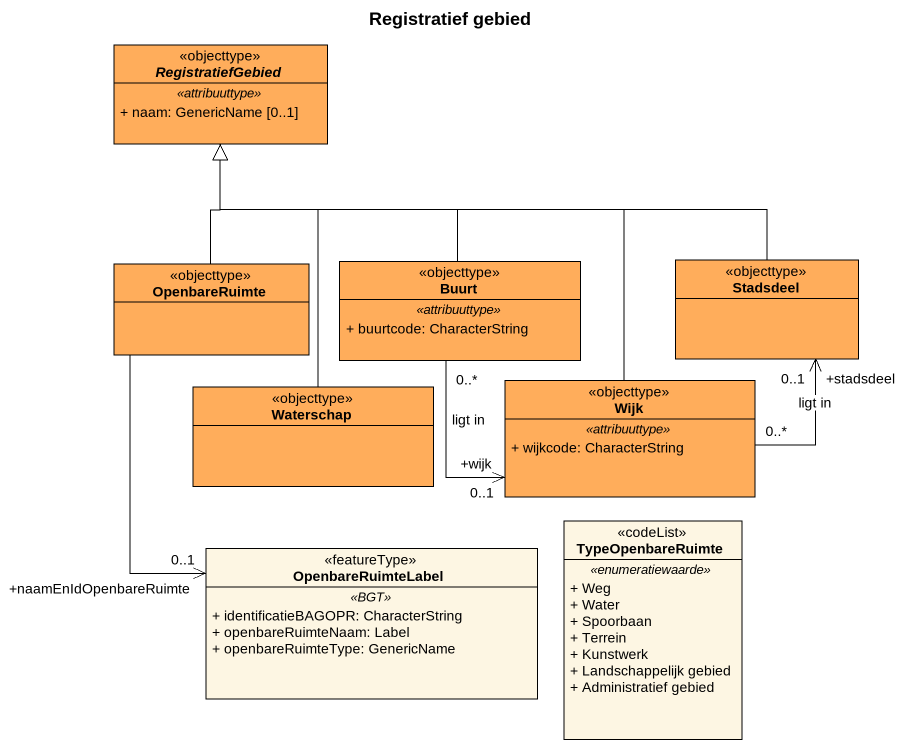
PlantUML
@startuml
title Registratief gebied
hide circle
hide empty members
skinparam classAttributeIconSize 0
abstract class RegistratiefGebied <<objecttype>> #FFAD5B {
  .. <<attribuuttype>> ..
  + naam: GenericName [0..1]
}
class OpenbareRuimte <<objecttype>> #FFAD5B
class Buurt <<objecttype>> #FFAD5B {
  .. <<attribuuttype>> ..
  + buurtcode: CharacterString
}
class Stadsdeel <<objecttype>> #FFAD5B
class Waterschap <<objecttype>> #FFAD5B
class Wijk <<objecttype>> #FFAD5B {
  .. <<attribuuttype>> ..
  + wijkcode: CharacterString
}
class TypeOpenbareRuimte <<codeList>> {
  .. <<enumeratiewaarde>> ..
  + Weg
  + Water
  + Spoorbaan
  + Terrein
  + Kunstwerk
  + Landschappelijk gebied
  + Administratief gebied
}
class OpenbareRuimteLabel <<featureType>> {
  .. <<BGT>> ..
  + identificatieBAGOPR: CharacterString
  + openbareRuimteNaam: Label
  + openbareRuimteType: GenericName
}
OpenbareRuimte -up-|> RegistratiefGebied
OpenbareRuimte --> "+naamEnIdOpenbareRuimte\n0..1" OpenbareRuimteLabel
Buurt -up-|> RegistratiefGebied
Buurt "0..*" --> "+wijk\n0..1" Wijk : ligt in
Stadsdeel -left-|> RegistratiefGebied
Waterschap -up-|> RegistratiefGebied
Wijk -up-|> RegistratiefGebied
Wijk "0..*" -up-> "+stadsdeel\n0..1" Stadsdeel : ligt in
@enduml
